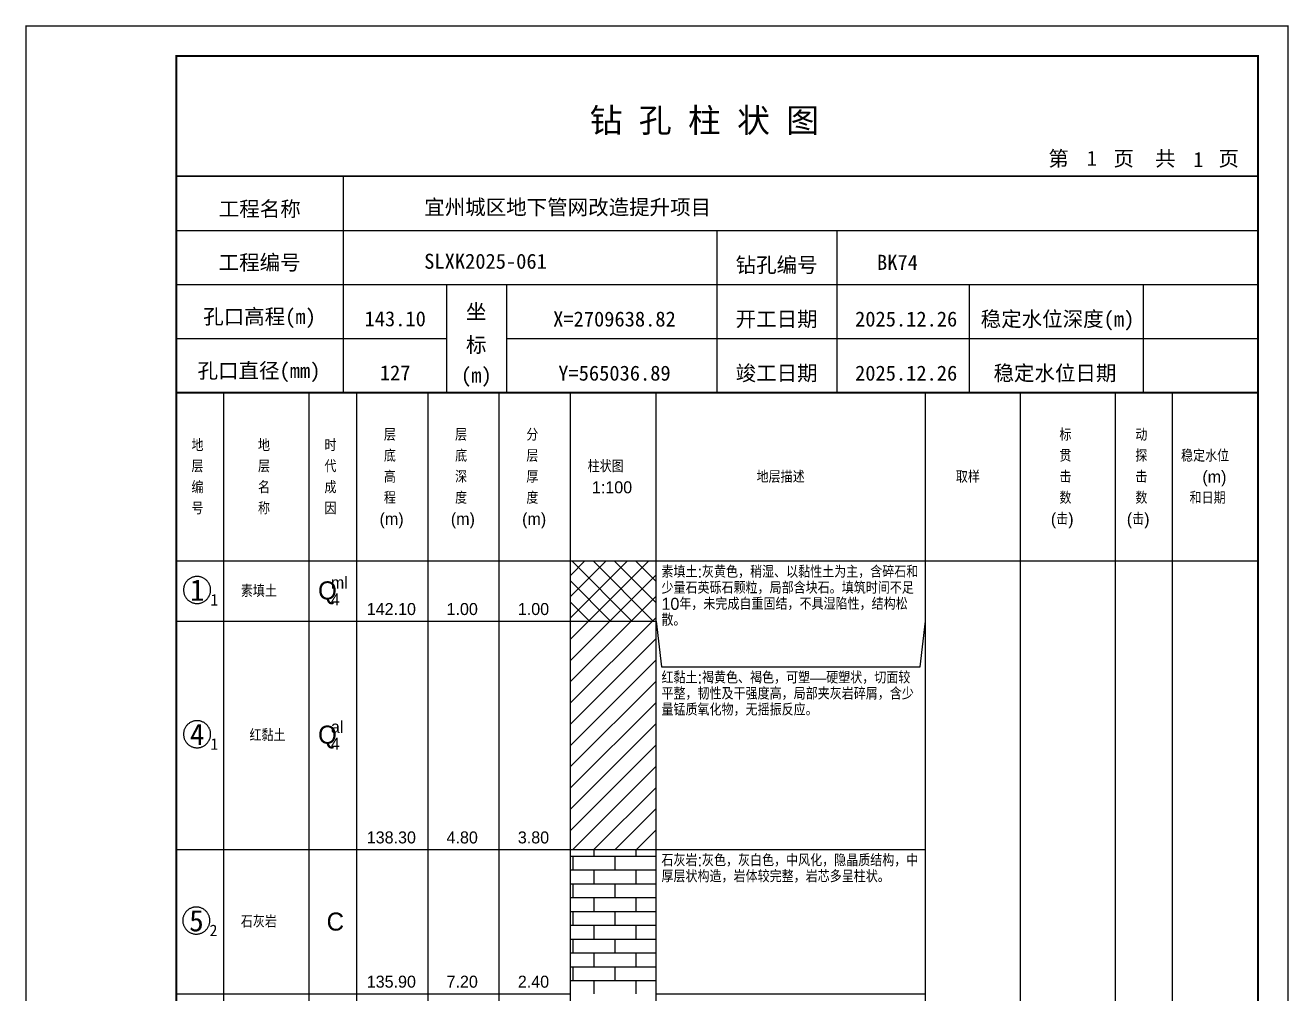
# Model space of a CAD drawing. Header units: millimetres. Extents: x 12489 to 89920, y 4630 to 4927.
# Drawn here: x 28549.3 to 28759.6, y 4765.7 to 4926.8 of the extents above; entities that cross this region are included whole.
import ezdxf
from ezdxf.enums import TextEntityAlignment as Align

# ---------------------------------------------------------------- set-up
doc = ezdxf.new("R2010")
doc.units = ezdxf.units.MM
doc.layers.add('ZZT_TC', color=7, linetype='Continuous')
doc.styles.add('成果图图块', font='', dxfattribs={"height": 2.5})
doc.styles.add('成果图模板', font='')
doc.styles.add('成果图模板标题', font='simhei.ttf')
doc.styles.add('成果图表体', font='Comfont.shx', dxfattribs={"height": 2, "bigfont": 'Hztxt12a.shx'})
doc.styles.get('成果图图块').set_extended_font_data('FangSong_GB2312')
doc.styles.get('成果图模板').set_extended_font_data('FangSong_GB2312')

# ---------------------------------------------------------------- blocks, each defined once
blk = doc.blocks.new('DCBH-1-1-1080', base_point=(0.3, -0.11))
at = {"layer": 'ZZT_TC', "color": 7}
blk.add_polyline3d([(-0.19, 2.31, 0), (-0.3, 2.31, 0), (-0.41, 2.3, 0), (-0.52, 2.29, 0), (-0.63, 2.27, 0), (-0.73, 2.24, 0), (-0.84, 2.21, 0), (-0.95, 2.18, 0), (-1.05, 2.14, 0), (-1.15, 2.09, 0), (-1.25, 2.04, 0), (-1.35, 1.99, 0), (-1.44, 1.93, 0), (-1.53, 1.87, 0), (-1.62, 1.8, 0), (-1.7, 1.73, 0), (-1.78, 1.65, 0), (-1.86, 1.57, 0), (-1.93, 1.49, 0), (-2, 1.4, 0), (-2.06, 1.31, 0), (-2.12, 1.22, 0), (-2.17, 1.12, 0), (-2.22, 1.02, 0), (-2.27, 0.92, 0), (-2.31, 0.82, 0), (-2.34, 0.71, 0), (-2.37, 0.61, 0), (-2.4, 0.5, 0), (-2.41, 0.39, 0), (-2.43, 0.28, 0), (-2.44, 0.17, 0), (-2.44, 0.06, 0), (-2.44, -0.05, 0), (-2.43, -0.16, 0), (-2.41, -0.27, 0), (-2.4, -0.38, 0), (-2.37, -0.49, 0), (-2.34, -0.6, 0), (-2.31, -0.7, 0), (-2.27, -0.8, 0), (-2.22, -0.9, 0), (-2.17, -1, 0), (-2.12, -1.1, 0), (-2.06, -1.19, 0), (-2, -1.28, 0), (-1.93, -1.37, 0), (-1.86, -1.45, 0), (-1.78, -1.53, 0), (-1.7, -1.61, 0), (-1.62, -1.68, 0), (-1.53, -1.75, 0), (-1.44, -1.81, 0), (-1.35, -1.87, 0), (-1.25, -1.93, 0), (-1.15, -1.98, 0), (-1.05, -2.02, 0), (-0.95, -2.06, 0), (-0.84, -2.1, 0), (-0.73, -2.13, 0), (-0.63, -2.15, 0), (-0.52, -2.17, 0), (-0.41, -2.18, 0), (-0.3, -2.19, 0), (-0.19, -2.19, 0), (-0.08, -2.19, 0), (0.03, -2.18, 0), (0.14, -2.17, 0), (0.25, -2.15, 0), (0.36, -2.13, 0), (0.47, -2.1, 0), (0.57, -2.06, 0), (0.67, -2.02, 0), (0.77, -1.98, 0), (0.87, -1.93, 0), (0.97, -1.87, 0), (1.06, -1.81, 0), (1.15, -1.75, 0), (1.24, -1.68, 0), (1.32, -1.61, 0), (1.4, -1.53, 0), (1.48, -1.45, 0), (1.55, -1.37, 0), (1.62, -1.28, 0), (1.68, -1.19, 0), (1.74, -1.1, 0), (1.8, -1, 0), (1.85, -0.9, 0), (1.89, -0.8, 0), (1.93, -0.7, 0), (1.97, -0.6, 0), (2, -0.49, 0), (2.02, -0.38, 0), (2.04, -0.27, 0), (2.05, -0.16, 0), (2.06, -0.05, 0), (2.06, 0.06, 0), (2.06, 0.17, 0), (2.05, 0.28, 0), (2.04, 0.39, 0), (2.02, 0.5, 0), (2, 0.61, 0), (1.97, 0.71, 0), (1.93, 0.82, 0), (1.89, 0.92, 0), (1.85, 1.02, 0), (1.8, 1.12, 0), (1.74, 1.22, 0), (1.68, 1.31, 0), (1.62, 1.4, 0), (1.55, 1.49, 0), (1.48, 1.57, 0), (1.4, 1.65, 0), (1.32, 1.73, 0), (1.24, 1.8, 0), (1.15, 1.87, 0), (1.06, 1.93, 0), (0.97, 1.99, 0), (0.87, 2.04, 0), (0.77, 2.09, 0), (0.67, 2.14, 0), (0.57, 2.18, 0), (0.47, 2.21, 0), (0.36, 2.24, 0), (0.25, 2.27, 0), (0.14, 2.29, 0), (0.03, 2.3, 0), (-0.08, 2.31, 0), (-0.19, 2.31, 0)], dxfattribs=at)
at = {"style": '成果图图块'}
blk.add_text('1', height=3.57, dxfattribs=at).set_placement((-0.16, -1.74), align=Align.CENTER)
blk.add_text('1', height=1.91, dxfattribs=at).set_placement((2.03, -2.53))
blk = doc.blocks.new('DCBH-1-1-1081', base_point=(0.3, -0.11))
at = {"layer": 'ZZT_TC', "color": 7}
blk.add_polyline3d([(-0.19, 2.31, 0), (-0.3, 2.31, 0), (-0.41, 2.3, 0), (-0.52, 2.29, 0), (-0.63, 2.27, 0), (-0.73, 2.24, 0), (-0.84, 2.21, 0), (-0.95, 2.18, 0), (-1.05, 2.14, 0), (-1.15, 2.09, 0), (-1.25, 2.04, 0), (-1.35, 1.99, 0), (-1.44, 1.93, 0), (-1.53, 1.87, 0), (-1.62, 1.8, 0), (-1.7, 1.73, 0), (-1.78, 1.65, 0), (-1.86, 1.57, 0), (-1.93, 1.49, 0), (-2, 1.4, 0), (-2.06, 1.31, 0), (-2.12, 1.22, 0), (-2.17, 1.12, 0), (-2.22, 1.02, 0), (-2.27, 0.92, 0), (-2.31, 0.82, 0), (-2.34, 0.71, 0), (-2.37, 0.61, 0), (-2.4, 0.5, 0), (-2.41, 0.39, 0), (-2.43, 0.28, 0), (-2.44, 0.17, 0), (-2.44, 0.06, 0), (-2.44, -0.05, 0), (-2.43, -0.16, 0), (-2.41, -0.27, 0), (-2.4, -0.38, 0), (-2.37, -0.49, 0), (-2.34, -0.6, 0), (-2.31, -0.7, 0), (-2.27, -0.8, 0), (-2.22, -0.9, 0), (-2.17, -1, 0), (-2.12, -1.1, 0), (-2.06, -1.19, 0), (-2, -1.28, 0), (-1.93, -1.37, 0), (-1.86, -1.45, 0), (-1.78, -1.53, 0), (-1.7, -1.61, 0), (-1.62, -1.68, 0), (-1.53, -1.75, 0), (-1.44, -1.81, 0), (-1.35, -1.87, 0), (-1.25, -1.93, 0), (-1.15, -1.98, 0), (-1.05, -2.02, 0), (-0.95, -2.06, 0), (-0.84, -2.1, 0), (-0.73, -2.13, 0), (-0.63, -2.15, 0), (-0.52, -2.17, 0), (-0.41, -2.18, 0), (-0.3, -2.19, 0), (-0.19, -2.19, 0), (-0.08, -2.19, 0), (0.03, -2.18, 0), (0.14, -2.17, 0), (0.25, -2.15, 0), (0.36, -2.13, 0), (0.47, -2.1, 0), (0.57, -2.06, 0), (0.67, -2.02, 0), (0.77, -1.98, 0), (0.87, -1.93, 0), (0.97, -1.87, 0), (1.06, -1.81, 0), (1.15, -1.75, 0), (1.24, -1.68, 0), (1.32, -1.61, 0), (1.4, -1.53, 0), (1.48, -1.45, 0), (1.55, -1.37, 0), (1.62, -1.28, 0), (1.68, -1.19, 0), (1.74, -1.1, 0), (1.8, -1, 0), (1.85, -0.9, 0), (1.89, -0.8, 0), (1.93, -0.7, 0), (1.97, -0.6, 0), (2, -0.49, 0), (2.02, -0.38, 0), (2.04, -0.27, 0), (2.05, -0.16, 0), (2.06, -0.05, 0), (2.06, 0.06, 0), (2.06, 0.17, 0), (2.05, 0.28, 0), (2.04, 0.39, 0), (2.02, 0.5, 0), (2, 0.61, 0), (1.97, 0.71, 0), (1.93, 0.82, 0), (1.89, 0.92, 0), (1.85, 1.02, 0), (1.8, 1.12, 0), (1.74, 1.22, 0), (1.68, 1.31, 0), (1.62, 1.4, 0), (1.55, 1.49, 0), (1.48, 1.57, 0), (1.4, 1.65, 0), (1.32, 1.73, 0), (1.24, 1.8, 0), (1.15, 1.87, 0), (1.06, 1.93, 0), (0.97, 1.99, 0), (0.87, 2.04, 0), (0.77, 2.09, 0), (0.67, 2.14, 0), (0.57, 2.18, 0), (0.47, 2.21, 0), (0.36, 2.24, 0), (0.25, 2.27, 0), (0.14, 2.29, 0), (0.03, 2.3, 0), (-0.08, 2.31, 0), (-0.19, 2.31, 0)], dxfattribs=at)
at = {"style": '成果图图块'}
blk.add_text('4', height=3.57, dxfattribs=at).set_placement((-0.16, -1.74), align=Align.CENTER)
blk.add_text('1', height=1.91, dxfattribs=at).set_placement((2.03, -2.53))
blk = doc.blocks.new('DCBH-1-1-1082', base_point=(0.43, -0.11))
at = {"layer": 'ZZT_TC', "color": 7}
blk.add_polyline3d([(-0.19, 2.31, 0), (-0.3, 2.31, 0), (-0.41, 2.3, 0), (-0.52, 2.29, 0), (-0.63, 2.27, 0), (-0.73, 2.24, 0), (-0.84, 2.21, 0), (-0.95, 2.18, 0), (-1.05, 2.14, 0), (-1.15, 2.09, 0), (-1.25, 2.04, 0), (-1.35, 1.99, 0), (-1.44, 1.93, 0), (-1.53, 1.87, 0), (-1.62, 1.8, 0), (-1.7, 1.73, 0), (-1.78, 1.65, 0), (-1.86, 1.57, 0), (-1.93, 1.49, 0), (-2, 1.4, 0), (-2.06, 1.31, 0), (-2.12, 1.22, 0), (-2.17, 1.12, 0), (-2.22, 1.02, 0), (-2.27, 0.92, 0), (-2.31, 0.82, 0), (-2.34, 0.71, 0), (-2.37, 0.61, 0), (-2.4, 0.5, 0), (-2.41, 0.39, 0), (-2.43, 0.28, 0), (-2.44, 0.17, 0), (-2.44, 0.06, 0), (-2.44, -0.05, 0), (-2.43, -0.16, 0), (-2.41, -0.27, 0), (-2.4, -0.38, 0), (-2.37, -0.49, 0), (-2.34, -0.6, 0), (-2.31, -0.7, 0), (-2.27, -0.8, 0), (-2.22, -0.9, 0), (-2.17, -1, 0), (-2.12, -1.1, 0), (-2.06, -1.19, 0), (-2, -1.28, 0), (-1.93, -1.37, 0), (-1.86, -1.45, 0), (-1.78, -1.53, 0), (-1.7, -1.61, 0), (-1.62, -1.68, 0), (-1.53, -1.75, 0), (-1.44, -1.81, 0), (-1.35, -1.87, 0), (-1.25, -1.93, 0), (-1.15, -1.98, 0), (-1.05, -2.02, 0), (-0.95, -2.06, 0), (-0.84, -2.1, 0), (-0.73, -2.13, 0), (-0.63, -2.15, 0), (-0.52, -2.17, 0), (-0.41, -2.18, 0), (-0.3, -2.19, 0), (-0.19, -2.19, 0), (-0.08, -2.19, 0), (0.03, -2.18, 0), (0.14, -2.17, 0), (0.25, -2.15, 0), (0.36, -2.13, 0), (0.47, -2.1, 0), (0.57, -2.06, 0), (0.67, -2.02, 0), (0.77, -1.98, 0), (0.87, -1.93, 0), (0.97, -1.87, 0), (1.06, -1.81, 0), (1.15, -1.75, 0), (1.24, -1.68, 0), (1.32, -1.61, 0), (1.4, -1.53, 0), (1.48, -1.45, 0), (1.55, -1.37, 0), (1.62, -1.28, 0), (1.68, -1.19, 0), (1.74, -1.1, 0), (1.8, -1, 0), (1.85, -0.9, 0), (1.89, -0.8, 0), (1.93, -0.7, 0), (1.97, -0.6, 0), (2, -0.49, 0), (2.02, -0.38, 0), (2.04, -0.27, 0), (2.05, -0.16, 0), (2.06, -0.05, 0), (2.06, 0.06, 0), (2.06, 0.17, 0), (2.05, 0.28, 0), (2.04, 0.39, 0), (2.02, 0.5, 0), (2, 0.61, 0), (1.97, 0.71, 0), (1.93, 0.82, 0), (1.89, 0.92, 0), (1.85, 1.02, 0), (1.8, 1.12, 0), (1.74, 1.22, 0), (1.68, 1.31, 0), (1.62, 1.4, 0), (1.55, 1.49, 0), (1.48, 1.57, 0), (1.4, 1.65, 0), (1.32, 1.73, 0), (1.24, 1.8, 0), (1.15, 1.87, 0), (1.06, 1.93, 0), (0.97, 1.99, 0), (0.87, 2.04, 0), (0.77, 2.09, 0), (0.67, 2.14, 0), (0.57, 2.18, 0), (0.47, 2.21, 0), (0.36, 2.24, 0), (0.25, 2.27, 0), (0.14, 2.29, 0), (0.03, 2.3, 0), (-0.08, 2.31, 0), (-0.19, 2.31, 0)], dxfattribs=at)
at = {"style": '成果图图块'}
blk.add_text('5', height=3.57, dxfattribs=at).set_placement((-0.16, -1.74), align=Align.CENTER)
blk.add_text('2', height=1.91, dxfattribs=at).set_placement((2.03, -2.53))
blk = doc.blocks.new('钻孔柱状图路桥昇龙制图梁世成校核莫家里.dwg74', base_point=(25, 236))
for p, q in [((52.82, 236), (52.82, 272)), ((25, 263), (205, 263)), ((115, 236), (115, 263)), ((135, 236), (135, 263)), ((25, 254), (205, 254)), ((70, 236), (70, 254)), ((80, 236), (80, 254)), ((157, 236), (157, 254)), ((185.95, 236), (185.95, 254)), ((25, 245), (70, 245)), ((80, 245), (205, 245))]:
    blk.add_line(p, q)
for points, const_width in [([(0, 0), (210, 0), (210, 297), (0, 297)], 0.25), ([(25, 5), (205, 5), (205, 292), (25, 292)], 0.3)]:
    blk.add_lwpolyline(points, close=True, dxfattribs=dict(const_width=const_width))
at = {"const_width": 0.3}
for points in [[(25, 272), (205, 272)], [(25, 236), (205, 236)]]:
    blk.add_lwpolyline(points, dxfattribs=at)
for s, height, style, p in [('钻 孔 柱 状 图', 4, '成果图模板标题', (93.8, 279.31)), ('第', 2.5, '成果图模板', (170.12, 273.7)), ('页', 2.5, '成果图模板', (180.96, 273.7)), ('共', 2.5, '成果图模板', (187.88, 273.7)), ('页', 2.5, '成果图模板', (198.44, 273.7)), ('工程名称', 2.5, '成果图模板', (32.07, 265.32)), ('宜州城区地下管网改造提升项目', 2.5, '成果图模板', (66.26, 265.61)), ('工程编号', 2.5, '成果图模板', (32.05, 256.41)), ('SLXK2025-061', 2.5, '成果图模板', (66.26, 256.61)), ('钻孔编号', 2.5, '成果图模板', (118.08, 256)), ('BK74', 2.5, '成果图模板', (141.61, 256.43)), ('孔口高程(m)', 2.5, '成果图模板', (29.48, 247.41)), ('坐', 2.5, '成果图模板', (73.21, 248.24)), ('开工日期', 2.5, '成果图模板', (118.08, 247)), ('稳定水位深度(m)', 2.5, '成果图模板', (158.86, 247)), ('标', 2.5, '成果图模板', (73.21, 242.7)), ('孔口直径(mm)', 2.5, '成果图模板', (28.54, 238.41)), ('(m) ', 2.5, '成果图模板', (72.38, 237.65)), ('竣工日期', 2.5, '成果图模板', (118.08, 238)), ('稳定水位日期', 2.5, '成果图模板', (160.99, 238))]:
    blk.add_text(s, height=height, dxfattribs=dict(style=style)).set_placement(p)
at = {"style": '成果图模板'}
for s, p in [('1', (177.35, 273.74)), ('1', (195.08, 273.53)), ('143.10', (61.43, 247.04)), ('X=2709638.82', (97.92, 247)), ('2025.12.26', (146.46, 247)), ('127', (61.43, 238.04)), ('Y=565036.89', (97.92, 238)), ('2025.12.26', (146.46, 238))]:
    blk.add_text(s, height=2.5, dxfattribs=at).set_placement(p, align=Align.CENTER)

msp = doc.modelspace()

# ---------------------------------------------------------------- hatches: boundary and pattern name
at = {"linetype": 'Continuous'}
h = msp.add_hatch(dxfattribs=at)
h.set_pattern_fill('GKSTT', scale=0.5, style=0, pattern_type=2)
h.set_pattern_definition([(45, (0, 0), (-1.76776695, 1.76776695), []), (135, (0, 0), (-1.76776695, -1.76776695), [])])
h.paths.add_polyline_path([(28640.06, 4827.71), (28654.29, 4827.71), (28654.29, 4837.71), (28640.06, 4837.71)])
h = msp.add_hatch(dxfattribs=at)
h.set_pattern_fill('GKNXT', scale=0.5, style=0, pattern_type=2)
h.set_pattern_definition([(45, (0, 0), (-1.76776695, 1.76776695), [])])
h.paths.add_polyline_path([(28640.06, 4789.71), (28654.29, 4789.71), (28654.29, 4827.71), (28640.06, 4827.71)])
h = msp.add_hatch(dxfattribs=at)
h.set_pattern_fill('GKSHY', scale=0.5, style=0, pattern_type=2)
h.set_pattern_definition([(0, (0, 0), (0, 2.3), []), (90, (0, 0), (-3.5, 2.3), [2.3, -2.3])])
h.paths.add_polyline_path([(28640.06, 4765.71), (28654.29, 4765.71), (28654.29, 4789.71), (28640.06, 4789.71)])

# ---------------------------------------------------------------- linework, layer by layer
at = {"color": 0}
for p, q in [((28574.45, 4837.71), (28582.35, 4837.71)), ((28574.45, 4827.71), (28574.45, 4837.71)), ((28582.35, 4827.71), (28582.35, 4837.71)), ((28574.45, 4827.71), (28582.35, 4827.71)), ((28574.45, 4827.71), (28582.35, 4827.71)), ((28574.45, 4789.71), (28574.45, 4827.71)), ((28582.35, 4789.71), (28582.35, 4827.71)), ((28574.45, 4789.71), (28582.35, 4789.71)), ((28574.45, 4789.71), (28582.35, 4789.71)), ((28574.45, 4765.71), (28574.45, 4789.71)), ((28582.35, 4765.71), (28582.35, 4789.71)), ((28574.45, 4765.71), (28582.35, 4765.71))]:
    msp.add_line(p, q, dxfattribs=at)
for points in [[(28574.45, 4865.71), (28582.35, 4865.71)], [(28574.45, 4837.71), (28574.45, 4865.71)], [(28582.35, 4837.71), (28582.35, 4865.71)], [(28582.35, 4865.71), (28596.58, 4865.71)], [(28582.35, 4837.71), (28582.35, 4865.71)], [(28596.58, 4837.71), (28596.58, 4865.71)], [(28596.58, 4865.71), (28604.49, 4865.71)], [(28596.58, 4837.71), (28596.58, 4865.71)], [(28604.49, 4837.71), (28604.49, 4865.71)], [(28604.49, 4865.71), (28616.35, 4865.71)], [(28604.49, 4837.71), (28604.49, 4865.71)], [(28616.35, 4837.71), (28616.35, 4865.71)], [(28616.35, 4865.71), (28628.2, 4865.71)], [(28616.35, 4837.71), (28616.35, 4865.71)], [(28628.2, 4837.71), (28628.2, 4865.71)], [(28628.2, 4865.71), (28640.06, 4865.71)], [(28628.2, 4837.71), (28628.2, 4865.71)], [(28640.06, 4837.71), (28640.06, 4865.71)], [(28640.06, 4865.71), (28654.29, 4865.71)], [(28640.06, 4837.71), (28640.06, 4865.71)], [(28654.29, 4837.71), (28654.29, 4865.71)], [(28654.29, 4865.71), (28699.11, 4865.71)], [(28654.29, 4837.71), (28654.29, 4865.71)], [(28699.11, 4837.71), (28699.11, 4865.71)], [(28699.11, 4865.71), (28714.92, 4865.71)], [(28699.11, 4837.71), (28699.11, 4865.71)], [(28714.92, 4837.71), (28714.92, 4865.71)], [(28714.92, 4865.71), (28730.73, 4865.71)], [(28714.92, 4837.71), (28714.92, 4865.71)], [(28730.73, 4837.71), (28730.73, 4865.71)], [(28730.73, 4865.71), (28740.22, 4865.71)], [(28730.73, 4837.71), (28730.73, 4865.71)], [(28740.22, 4837.71), (28740.22, 4865.71)], [(28740.22, 4865.71), (28754.45, 4865.71)], [(28740.22, 4837.71), (28740.22, 4865.71)], [(28754.45, 4837.71), (28754.45, 4865.71)], [(28574.45, 4837.71), (28582.35, 4837.71)], [(28574.45, 4643.71), (28574.45, 4837.71)], [(28574.45, 4837.71), (28582.35, 4837.71)], [(28582.35, 4643.71), (28582.35, 4837.71)], [(28582.35, 4837.71), (28596.58, 4837.71)], [(28582.35, 4643.71), (28582.35, 4837.71)], [(28582.35, 4837.71), (28596.58, 4837.71)], [(28582.35, 4837.71), (28596.58, 4837.71)], [(28582.35, 4827.71), (28582.35, 4837.71)], [(28596.58, 4643.71), (28596.58, 4837.71)], [(28596.58, 4827.71), (28596.58, 4837.71)], [(28596.58, 4837.71), (28604.49, 4837.71)], [(28596.58, 4643.71), (28596.58, 4837.71)], [(28596.58, 4837.71), (28604.49, 4837.71)], [(28596.58, 4837.71), (28604.49, 4837.71)], [(28596.58, 4827.71), (28596.58, 4837.71)], [(28604.49, 4643.71), (28604.49, 4837.71)], [(28604.49, 4827.71), (28604.49, 4837.71)], [(28604.49, 4837.71), (28616.35, 4837.71)], [(28604.49, 4643.71), (28604.49, 4837.71)], [(28604.49, 4837.71), (28616.35, 4837.71)], [(28604.49, 4837.71), (28616.35, 4837.71)], [(28604.49, 4827.71), (28604.49, 4837.71)], [(28616.35, 4643.71), (28616.35, 4837.71)], [(28616.35, 4827.71), (28616.35, 4837.71)], [(28616.35, 4837.71), (28628.2, 4837.71)], [(28616.35, 4643.71), (28616.35, 4837.71)], [(28616.35, 4837.71), (28628.2, 4837.71)], [(28616.35, 4837.71), (28628.2, 4837.71)], [(28616.35, 4827.71), (28616.35, 4837.71)], [(28628.2, 4643.71), (28628.2, 4837.71)], [(28628.2, 4827.71), (28628.2, 4837.71)], [(28628.2, 4837.71), (28640.06, 4837.71)], [(28628.2, 4643.71), (28628.2, 4837.71)], [(28628.2, 4837.71), (28640.06, 4837.71)], [(28628.2, 4837.71), (28640.06, 4837.71)], [(28628.2, 4827.71), (28628.2, 4837.71)], [(28640.06, 4643.71), (28640.06, 4837.71)], [(28640.06, 4827.71), (28640.06, 4837.71)], [(28640.06, 4837.71), (28654.29, 4837.71)], [(28640.06, 4643.71), (28640.06, 4837.71)], [(28640.06, 4837.71), (28654.29, 4837.71)], [(28654.29, 4643.71), (28654.29, 4837.71)], [(28654.29, 4837.71), (28699.11, 4837.71)], [(28654.29, 4643.71), (28654.29, 4837.71)], [(28654.29, 4837.71), (28699.11, 4837.71)], [(28654.29, 4827.71), (28654.29, 4837.71)], [(28699.11, 4643.71), (28699.11, 4837.71)], [(28699.11, 4827.71), (28699.11, 4837.71)], [(28699.11, 4837.71), (28714.92, 4837.71)], [(28699.11, 4643.71), (28699.11, 4837.71)], [(28699.11, 4837.71), (28714.92, 4837.71)], [(28714.92, 4643.71), (28714.92, 4837.71)], [(28714.92, 4837.71), (28730.73, 4837.71)], [(28714.92, 4643.71), (28714.92, 4837.71)], [(28714.92, 4837.71), (28730.73, 4837.71)], [(28730.73, 4643.71), (28730.73, 4837.71)], [(28730.73, 4837.71), (28740.22, 4837.71)], [(28730.73, 4643.71), (28730.73, 4837.71)], [(28730.73, 4837.71), (28740.22, 4837.71)], [(28740.22, 4643.71), (28740.22, 4837.71)], [(28740.22, 4837.71), (28754.45, 4837.71)], [(28740.22, 4643.71), (28740.22, 4837.71)], [(28740.22, 4837.71), (28754.45, 4837.71)], [(28754.45, 4643.71), (28754.45, 4837.71)], [(28582.35, 4827.71), (28596.58, 4827.71)], [(28582.35, 4827.71), (28596.58, 4827.71)], [(28582.35, 4789.71), (28582.35, 4827.71)], [(28596.58, 4789.71), (28596.58, 4827.71)], [(28596.58, 4827.71), (28604.49, 4827.71)], [(28596.58, 4827.71), (28604.49, 4827.71)], [(28596.58, 4789.71), (28596.58, 4827.71)], [(28604.49, 4789.71), (28604.49, 4827.71)], [(28604.49, 4827.71), (28616.35, 4827.71)], [(28604.49, 4827.71), (28616.35, 4827.71)], [(28604.49, 4789.71), (28604.49, 4827.71)], [(28616.35, 4789.71), (28616.35, 4827.71)], [(28616.35, 4827.71), (28628.2, 4827.71)], [(28616.35, 4827.71), (28628.2, 4827.71)], [(28616.35, 4789.71), (28616.35, 4827.71)], [(28628.2, 4789.71), (28628.2, 4827.71)], [(28628.2, 4827.71), (28640.06, 4827.71)], [(28628.2, 4827.71), (28640.06, 4827.71)], [(28628.2, 4789.71), (28628.2, 4827.71)], [(28640.06, 4789.71), (28640.06, 4827.71)], [(28654.29, 4827.71), (28655.19, 4820.11)], [(28654.29, 4789.71), (28654.29, 4827.71)], [(28698.22, 4820.11), (28699.11, 4827.71)], [(28699.11, 4789.71), (28699.11, 4827.71)], [(28655.19, 4820.11), (28698.22, 4820.11)], [(28582.35, 4789.71), (28596.58, 4789.71)], [(28582.35, 4789.71), (28596.58, 4789.71)], [(28582.35, 4765.71), (28582.35, 4789.71)], [(28596.58, 4765.71), (28596.58, 4789.71)], [(28596.58, 4789.71), (28604.49, 4789.71)], [(28596.58, 4789.71), (28604.49, 4789.71)], [(28596.58, 4765.71), (28596.58, 4789.71)], [(28604.49, 4765.71), (28604.49, 4789.71)], [(28604.49, 4789.71), (28616.35, 4789.71)], [(28604.49, 4789.71), (28616.35, 4789.71)], [(28604.49, 4765.71), (28604.49, 4789.71)], [(28616.35, 4765.71), (28616.35, 4789.71)], [(28616.35, 4789.71), (28628.2, 4789.71)], [(28616.35, 4789.71), (28628.2, 4789.71)], [(28616.35, 4765.71), (28616.35, 4789.71)], [(28628.2, 4765.71), (28628.2, 4789.71)], [(28628.2, 4789.71), (28640.06, 4789.71)], [(28628.2, 4789.71), (28640.06, 4789.71)], [(28628.2, 4765.71), (28628.2, 4789.71)], [(28640.06, 4765.71), (28640.06, 4789.71)], [(28654.29, 4789.71), (28699.11, 4789.71)], [(28654.29, 4789.71), (28699.11, 4789.71)], [(28654.29, 4765.71), (28654.29, 4789.71)], [(28699.11, 4765.71), (28699.11, 4789.71)], [(28582.35, 4765.71), (28596.58, 4765.71)], [(28596.58, 4765.71), (28604.49, 4765.71)], [(28604.49, 4765.71), (28616.35, 4765.71)], [(28616.35, 4765.71), (28628.2, 4765.71)], [(28628.2, 4765.71), (28640.06, 4765.71)], [(28654.29, 4765.71), (28699.11, 4765.71)]]:
    msp.add_lwpolyline(points, dxfattribs=at)
at = {"color": 7, "flags": 128}
for points in [[(28640.06, 4827.71), (28654.29, 4827.71)], [(28640.06, 4789.71), (28654.29, 4789.71)]]:
    msp.add_lwpolyline(points, dxfattribs=at)

# ---------------------------------------------------------------- block references
for name, p in [('钻孔柱状图路桥昇龙制图梁世成校核莫家里.dwg74', (28574.45, 4865.71)), ('DCBH-1-1-1080', (28578.4, 4832.71)), ('DCBH-1-1-1081', (28578.4, 4808.71)), ('DCBH-1-1-1082', (28578.4, 4777.71))]:
    msp.add_blockref(name, p)

# ---------------------------------------------------------------- texts
at = {"color": 0, "style": '成果图表体'}
for s, height, p in [('层', 2, (28609, 4857.71)), ('层', 2, (28620.85, 4857.71)), ('分', 2, (28632.71, 4857.71)), ('标', 2, (28721.41, 4857.71)), ('动', 2, (28734.05, 4857.71)), ('地', 2, (28576.98, 4855.96)), ('地', 2, (28588.05, 4855.96)), ('时', 2, (28599.11, 4855.96)), ('底', 2, (28609, 4854.21)), ('底', 2, (28620.85, 4854.21)), ('层', 2, (28632.71, 4854.21)), ('贯', 2, (28721.41, 4854.21)), ('探', 2, (28734.05, 4854.21)), ('稳定水位', 2, (28741.65, 4854.21)), ('层', 2, (28576.98, 4852.46)), ('层', 2, (28588.05, 4852.46)), ('代', 2, (28599.11, 4852.46)), ('高', 2, (28609, 4850.71)), ('深', 2, (28620.85, 4850.71)), ('厚', 2, (28632.71, 4850.71)), ('柱状图', 2, (28642.91, 4852.46)), ('地层描述', 2, (28671.02, 4850.71)), ('取样', 2, (28704.18, 4850.71)), ('击', 2, (28721.41, 4850.71)), ('击', 2, (28734.05, 4850.71)), ('(m)', 2, (28745.2, 4850.71)), ('编', 2, (28576.98, 4848.96)), ('名', 2, (28588.05, 4848.96)), ('成', 2, (28599.11, 4848.96)), ('1:100', 2, (28643.62, 4848.96)), ('程', 2, (28609, 4847.21)), ('度', 2, (28620.85, 4847.21)), ('度', 2, (28632.71, 4847.21)), ('数', 2, (28721.41, 4847.21)), ('数', 2, (28734.05, 4847.21)), ('和日期', 2, (28743.07, 4847.21)), ('号', 2, (28576.98, 4845.46)), ('称', 2, (28588.05, 4845.46)), ('因', 2, (28599.11, 4845.46)), ('(m)', 2, (28608.28, 4843.71)), ('(m)', 2, (28620.14, 4843.71)), ('(m)', 2, (28632, 4843.71)), ('(击)', 2, (28719.99, 4843.71)), ('(击)', 2, (28732.63, 4843.71)), ('素填土', 2, (28585.2, 4831.71)), ('Q', 3, (28598.05, 4831.31)), ('ml', 2, (28600.18, 4833.11)), ('4', 2, (28600.18, 4830.31)), ('142.10', 2, (28606.15, 4828.71)), ('1.00', 2, (28619.43, 4828.71)), ('1.00', 2, (28631.29, 4828.71)), ('al', 2, (28600.18, 4809.11)), ('红黏土', 2, (28586.63, 4807.71)), ('Q', 3, (28598.05, 4807.31)), ('4', 2, (28600.18, 4806.31)), ('138.30', 2, (28606.15, 4790.71)), ('4.80', 2, (28619.43, 4790.71)), ('3.80', 2, (28631.29, 4790.71)), ('C', 3, (28599.47, 4776.21)), ('石灰岩', 2, (28585.2, 4776.71)), ('135.90', 2, (28606.15, 4766.71)), ('7.20', 2, (28619.43, 4766.71)), ('2.40', 2, (28631.29, 4766.71))]:
    msp.add_text(s, height=height, dxfattribs=at).set_placement(p)
at = {"color": 0, "char_height": 2, "width": 43.0292, "attachment_point": 1, "line_spacing_factor": 0.8, "style": '成果图表体'}
for s, insert in [('素填土:灰黄色，稍湿、以黏性土为主，含碎石和少量石英砾石颗粒，局部含块石。填筑时间不足10年，未完成自重固结，不具湿陷性，结构松散。', (28655.19, 4836.91)), ('红黏土:褐黄色、褐色，可塑—硬塑状，切面较平整，韧性及干强度高，局部夹灰岩碎屑，含少量锰质氧化物，无摇振反应。', (28655.19, 4819.31)), ('石灰岩:灰色，灰白色，中风化，隐晶质结构，中厚层状构造，岩体较完整，岩芯多呈柱状。', (28655.19, 4788.91))]:
    msp.add_mtext(s, dxfattribs=dict(at, insert=insert))

doc.saveas('drawing.dxf')
